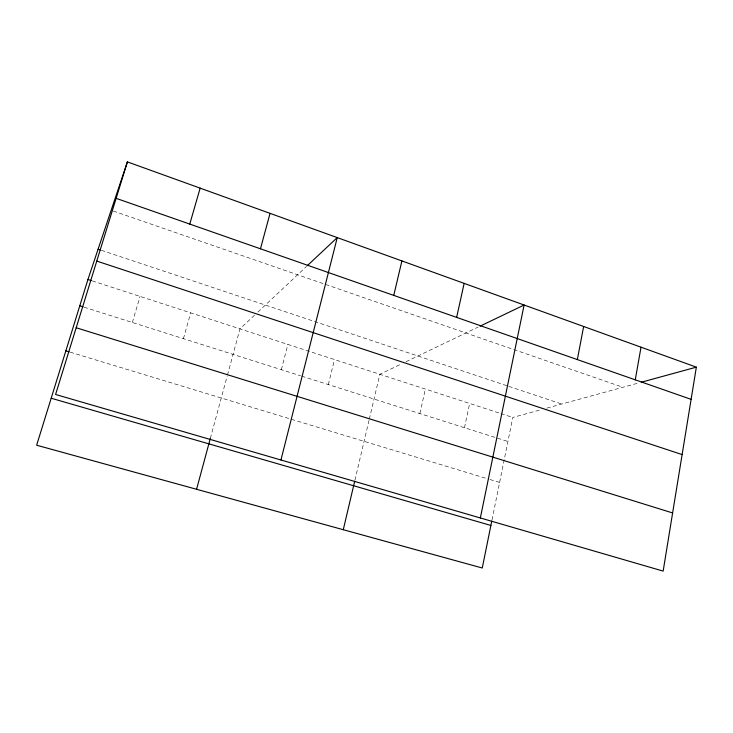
<?xml version="1.0" encoding="UTF-8"?>
<svg xmlns="http://www.w3.org/2000/svg" width="733" height="733" viewBox="0 0 733 733"><rect width="100%" height="100%" fill="white"/><g stroke="black" fill="none" stroke-linecap="round" stroke-linejoin="round"><path stroke-width="0.55" stroke-dasharray="3.67 2.75" d="M492.008 519.944L512.788 417.453L541.495 409.591M464.484 427.715L469.661 403.452M419.872 413.577L425.369 389.067M354.937 480.188L369.056 420.192M369.322 419.084L379.859 374.297L401.986 363.669M328.32 384.578L334.486 359.555M281.344 369.689L287.867 344.418M210.334 438.389L227.166 376.194M227.459 375.104L239.966 328.86L254.525 315.199M183.406 338.664L190.708 312.872M132.334 322.483L140.049 296.425M257.86 312.084L306.522 266.436M405.972 361.754L478.081 327.12M546.827 408.125L638.095 383.121M70.203 352.17L488.884 479.19M489.956 479.519L499.604 482.442M84.075 307.191L300.557 375.782M301.63 376.121L507.914 441.477M92.276 280.904L499.851 413.256M500.923 413.604L512.788 417.453M101.346 250.292L507.758 386.007M508.821 386.364L561.753 404.039M113.294 211.031L622.913 387.281"/><path stroke-width="1.1" d="M696.35 367.151L663.154 571.108L55.589 394.473L127.386 161.892L696.35 367.151L641.348 382.223M635.264 379.831L641.018 347.195M577.338 359.582L583.642 326.497M491.779 521.044L482.259 568.011L36.65 445.215L87.933 279.493L127.386 161.892M480.353 517.965L524.113 305.02L480.115 326.148M456.641 317.389L464.145 283.378M343.273 529.712L354.671 481.297M393.749 295.399L401.904 260.93M280.941 459.994L337.253 237.602L307.329 265.676M260.462 248.799L270.056 213.358M196.572 489.287L210.334 438.389M189.765 224.087L200.155 188.143M51.191 398.23L490.89 525.46M65.851 350.85L69.113 351.84M76.186 327.743L672.619 512.953M79.778 305.835L83.003 306.852M87.933 279.493L91.185 280.556M96.765 261.085L682.121 454.579M98.094 249.202L100.265 249.935M116.135 198.341L691.109 399.357"/></g></svg>
